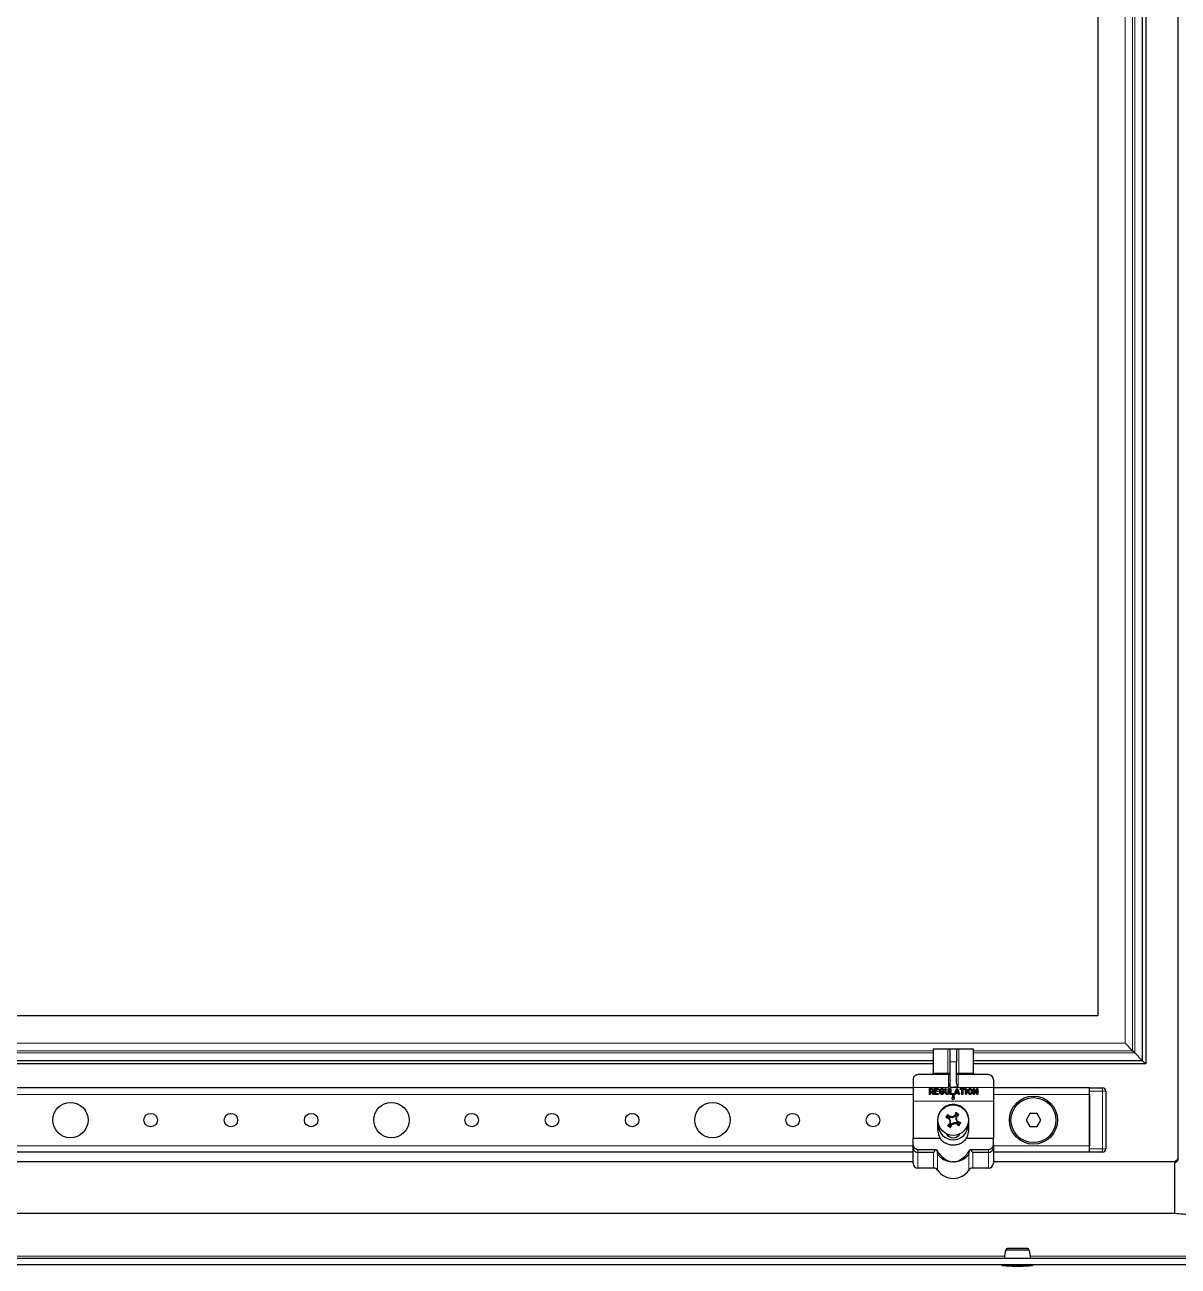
# Model space of a CAD drawing. Header units: millimetres. Extents: x -728 to 1909, y -1079 to 978.
# Drawn here: x 1298.3 to 1657.5, y -810.1 to -423.5 of the extents above; entities that cross this region are included whole.
import ezdxf

# ---------------------------------------------------------------- set-up
doc = ezdxf.new("R2010")
doc.units = ezdxf.units.MM

msp = doc.modelspace()

# ---------------------------------------------------------------- linework, layer by layer
at = {"color": 7, "linetype": 'Continuous', "lineweight": 25}
for p, q in [((1657.47, 712.41), (1657.47, -776.59)), ((1647.47, 682.91), (1647.47, -747.09)), ((1632.47, 667.91), (1632.47, -732.09)), ((1632.47, -732.09), (992.47, -732.09)), ((1643.37, -742.99), (1641.07, -740.68)), ((1581.22, -742.44), (1581.22, -749.94)), ((1581.22, -742.44), (1585.75, -742.44)), ((1585.75, -742.44), (1586.47, -742.44)), ((1586.47, -742.44), (1588.47, -742.44)), ((1586.47, -746.44), (1586.47, -742.44)), ((1588.47, -742.44), (1588.47, -746.44)), ((1588.47, -742.44), (1589.2, -742.44)), ((1589.2, -742.44), (1593.72, -742.44)), ((1593.72, -742.44), (1593.72, -749.94)), ((1644.07, -743.68), (1643.37, -742.99)), ((1646.37, -745.99), (1644.07, -743.68)), ((1647.47, -747.09), (1646.47, -746.09)), ((1581.22, -747.09), (977.47, -747.09)), ((1586.47, -752.38), (1586.47, -746.44)), ((1588.47, -752.38), (1588.47, -746.44)), ((1647.47, -747.09), (1593.72, -747.09)), ((1574.97, -751.94), (1574.97, -754.44)), ((1585.97, -750.44), (1576.47, -750.44)), ((1598.47, -750.44), (1588.97, -750.44)), ((1599.97, -751.94), (1599.97, -754.44)), ((1574.97, -754.59), (994.97, -754.59)), ((1574.97, -754.44), (1574.97, -758.69)), ((1580.07, -756.46), (1580.07, -754.79)), ((1580.07, -754.79), (1580.82, -754.79)), ((1580.83, -755.06), (1580.33, -755.06)), ((1580.33, -755.06), (1580.33, -755.56)), ((1580.33, -755.56), (1580.92, -755.56)), ((1580.62, -755.82), (1580.33, -755.82)), ((1580.33, -755.82), (1580.33, -756.46)), ((1581.11, -756.53), (1580.62, -755.82)), ((1580.93, -755.82), (1581.33, -756.39)), ((1581.67, -756.57), (1581.67, -754.79)), ((1581.67, -754.79), (1582.74, -754.79)), ((1582.74, -756.57), (1581.67, -756.57)), ((1582.73, -755.06), (1581.94, -755.06)), ((1581.94, -755.06), (1581.94, -755.46)), ((1581.94, -755.46), (1582.68, -755.46)), ((1582.68, -755.73), (1581.94, -755.73)), ((1581.94, -755.73), (1581.94, -756.3)), ((1581.94, -756.3), (1582.73, -756.3)), ((1584.01, -755.63), (1584.5, -755.63)), ((1584.21, -755.9), (1584.01, -755.9)), ((1584.5, -755.63), (1584.5, -755.93)), ((1584.93, -755.98), (1584.93, -754.9)), ((1585.2, -754.9), (1585.2, -755.98)), ((1585.94, -755.97), (1585.94, -754.9)), ((1586.2, -754.9), (1586.2, -755.97)), ((1586.49, -756.59), (1586.49, -754.93)), ((1587.55, -756.59), (1586.49, -756.59)), ((1586.75, -754.93), (1586.75, -756.33)), ((1586.75, -756.33), (1587.55, -756.33)), ((1586.97, -757.79), (1587.47, -758.29)), ((1587.22, -757.79), (1586.97, -757.79)), ((1587.72, -756.79), (1587.22, -756.79)), ((1587.22, -756.79), (1587.22, -757.79)), ((1587.47, -758.29), (1587.97, -757.79)), ((1587.72, -757.79), (1587.72, -756.79)), ((1587.97, -757.79), (1587.72, -757.79)), ((1587.91, -756.42), (1588.49, -754.88)), ((1588.25, -756.26), (1588.16, -756.5)), ((1589.06, -756.26), (1588.25, -756.26)), ((1588.65, -755.12), (1588.34, -755.99)), ((1588.34, -755.99), (1588.97, -755.99)), ((1588.97, -755.99), (1588.65, -755.12)), ((1588.81, -754.9), (1589.4, -756.42)), ((1589.16, -756.5), (1589.06, -756.26)), ((1589.74, -754.79), (1590.86, -754.79)), ((1590.16, -755.06), (1589.74, -755.06)), ((1590.16, -756.52), (1590.16, -755.06)), ((1590.86, -755.06), (1590.47, -755.06)), ((1590.47, -755.06), (1590.47, -756.52)), ((1591.33, -756.46), (1591.33, -754.92)), ((1591.6, -754.92), (1591.6, -756.46)), ((1593.75, -756.46), (1593.75, -754.9)), ((1594.85, -756.48), (1594.02, -755.22)), ((1594.02, -755.22), (1594.02, -756.45)), ((1594.03, -754.85), (1594.83, -756.09)), ((1594.83, -756.09), (1594.83, -754.91)), ((1595.1, -754.9), (1595.1, -756.46)), ((1599.97, -754.44), (1599.97, -758.69)), ((1629.97, -754.59), (1599.97, -754.59)), ((1629.97, -754.59), (1633.97, -754.59)), ((1629.97, -755.59), (1629.97, -754.59)), ((1629.97, -773.59), (1629.97, -755.59)), ((1629.97, -756.59), (1629.97, -772.59)), ((1634.97, -755.59), (1634.97, -773.59)), ((1574.97, -758.69), (1574.97, -770.19)), ((1599.97, -758.69), (1599.97, -770.19)), ((1582.62, -764.59), (1582.62, -767.59)), ((1585.46, -763.64), (1585.15, -763.75)), ((1585.46, -763.64), (1585.79, -763.13)), ((1586.21, -763.9), (1585.46, -763.64)), ((1585.79, -763.13), (1585.76, -762.81)), ((1585.79, -763.13), (1586.33, -763.72)), ((1586.21, -763.9), (1586.05, -764.08)), ((1586.65, -764.77), (1586.21, -763.9)), ((1586.33, -763.72), (1586.44, -763.5)), ((1586.33, -763.72), (1587.3, -763.77)), ((1586.65, -764.77), (1586.41, -764.82)), ((1586.6, -765.73), (1586.65, -764.77)), ((1587.65, -765.41), (1586.78, -765.85)), ((1587.3, -763.77), (1587.25, -763.53)), ((1587.3, -763.77), (1588.16, -763.33)), ((1587.65, -765.41), (1587.7, -765.65)), ((1588.62, -765.47), (1587.65, -765.41)), ((1588.16, -763.33), (1587.98, -763.17)), ((1588.16, -763.33), (1588.43, -762.58)), ((1588.35, -763.45), (1588.3, -764.42)), ((1588.3, -764.42), (1588.53, -764.37)), ((1588.3, -764.42), (1588.73, -765.28)), ((1588.43, -762.58), (1588.32, -762.27)), ((1588.93, -762.91), (1588.35, -763.45)), ((1588.35, -763.45), (1588.57, -763.55)), ((1588.43, -762.58), (1588.93, -762.91)), ((1588.62, -765.47), (1588.51, -765.69)), ((1589.16, -766.05), (1588.62, -765.47)), ((1588.73, -765.28), (1588.9, -765.1)), ((1588.73, -765.28), (1589.49, -765.54)), ((1588.93, -762.91), (1589.26, -762.88)), ((1589.49, -765.54), (1589.8, -765.44)), ((1592.32, -767.59), (1592.32, -764.59)), ((1611.32, -762.59), (1610.16, -764.59)), ((1610.16, -764.59), (1611.32, -766.59)), ((1613.63, -762.59), (1611.32, -762.59)), ((1614.78, -764.59), (1613.63, -762.59)), ((1613.63, -766.59), (1614.78, -764.59)), ((1582.82, -766.09), (1582.62, -766.09)), ((1586.01, -766.28), (1585.69, -766.3)), ((1586.01, -766.28), (1586.6, -765.73)), ((1586.52, -766.61), (1586.01, -766.28)), ((1586.6, -765.73), (1586.38, -765.63)), ((1586.78, -765.85), (1586.52, -766.61)), ((1586.52, -766.61), (1586.63, -766.92)), ((1586.78, -765.85), (1586.97, -766.01)), ((1589.49, -765.54), (1589.16, -766.05)), ((1589.16, -766.05), (1589.19, -766.38)), ((1592.32, -766.09), (1592.12, -766.09)), ((1611.32, -766.59), (1613.63, -766.59)), ((1574.97, -772.34), (1574.97, -770.19)), ((1574.97, -770.19), (1583.38, -770.19)), ((1574.97, -773.25), (1574.97, -772.34)), ((1574.97, -778.04), (1574.97, -773.25)), ((1591.57, -770.19), (1599.97, -770.19)), ((1599.97, -772.34), (1599.97, -770.19)), ((1599.97, -772.34), (1599.97, -773.25)), ((1599.97, -773.25), (1599.97, -778.04)), ((1574.97, -774.59), (994.97, -774.59)), ((1576.47, -773.73), (1581.99, -773.73)), ((1576.47, -774.62), (1581.38, -774.62)), ((1592.96, -773.73), (1598.47, -773.73)), ((1593.56, -774.62), (1598.47, -774.62)), ((1629.97, -774.59), (1599.97, -774.59)), ((1629.97, -774.59), (1629.97, -773.59)), ((1633.97, -774.59), (1629.97, -774.59)), ((1574.97, -777.59), (968.47, -777.59)), ((1581.38, -779.54), (1576.47, -779.54)), ((1598.47, -779.54), (1593.56, -779.54)), ((1656.47, -777.59), (1599.97, -777.59)), ((1656.47, -793.59), (1656.47, -777.92)), ((968.47, -793.59), (1656.47, -793.59)), ((917.77, -807.59), (1707.17, -807.59)), ((1603.88, -804.98), (1607.47, -804.98)), ((1610.58, -804.59), (1604.37, -804.59)), ((1607.47, -804.98), (1611.06, -804.98)), ((917.77, -809.59), (1707.17, -809.59))]:
    msp.add_line(p, q, dxfattribs=at)
at = {"color": 8, "linetype": 'Continuous', "lineweight": 18}
for p, q in [((1646.37, 681.81), (1646.37, -745.99)), ((1646.47, 681.91), (1646.47, -746.09)), ((1643.37, 678.81), (1643.37, -742.99)), ((1644.07, 679.5), (1644.07, -743.68)), ((1641.07, 676.5), (1641.07, -740.68)), ((1641.07, -740.68), (983.88, -740.68)), ((1581.22, -746.09), (978.47, -746.09)), ((1581.22, -745.99), (978.57, -745.99)), ((1581.22, -743.68), (980.88, -743.68)), ((1581.22, -742.99), (981.57, -742.99)), ((1585.75, -749.94), (1585.75, -742.44)), ((1589.2, -742.44), (1589.2, -749.94)), ((1643.37, -742.99), (1593.72, -742.99)), ((1644.07, -743.68), (1593.72, -743.68)), ((1646.37, -745.99), (1593.72, -745.99)), ((1646.47, -746.09), (1593.72, -746.09)), ((1581.22, -749.94), (1585.75, -749.94)), ((1585.75, -749.94), (1586.47, -749.94)), ((1588.47, -746.44), (1586.47, -746.44)), ((1588.47, -749.94), (1589.2, -749.94)), ((1589.2, -749.94), (1593.72, -749.94)), ((1585.97, -754.44), (1585.97, -750.44)), ((1586.47, -754.44), (1586.47, -752.38)), ((1588.97, -750.44), (1588.97, -754.37)), ((1574.97, -756.59), (994.97, -756.59)), ((1585.97, -754.44), (1574.97, -754.44)), ((1599.97, -754.44), (1586.47, -754.44)), ((1629.97, -756.59), (1599.97, -756.59)), ((1633.97, -755.59), (1629.97, -755.59)), ((1633.97, -754.59), (1633.97, -755.59)), ((1633.97, -773.59), (1633.97, -755.59)), ((1633.97, -755.59), (1634.97, -755.59)), ((1599.97, -758.69), (1574.97, -758.69)), ((1574.97, -772.59), (994.97, -772.59)), ((1629.97, -772.59), (1599.97, -772.59)), ((1576.47, -773.73), (1576.47, -774.62)), ((1576.47, -774.62), (1576.47, -779.54)), ((1581.38, -779.54), (1581.38, -774.62)), ((1582.62, -775.22), (1582.62, -780.19)), ((1592.33, -780.19), (1592.33, -775.22)), ((1593.56, -774.62), (1593.56, -779.54)), ((1598.47, -774.62), (1598.47, -773.73)), ((1598.47, -779.54), (1598.47, -774.62)), ((1629.97, -773.59), (1633.97, -773.59)), ((1633.97, -773.59), (1633.97, -774.59)), ((1633.97, -773.59), (1634.97, -773.59)), ((1603.43, -806.99), (1021.52, -806.99)), ((1706.87, -806.99), (1611.52, -806.99)), ((1602.61, -809.72), (1607.47, -809.72)), ((1602.73, -809.84), (1607.47, -809.84)), ((1607.47, -809.72), (1612.34, -809.72)), ((1607.47, -809.84), (1612.22, -809.84))]:
    msp.add_line(p, q, dxfattribs=at)
at = {"color": 8, "linetype": 'Continuous', "lineweight": 18, "flags": 128}
for points in [[(1585.75, -749.94), (1585.75, -750.04), (1585.74, -750.13), (1585.73, -750.22), (1585.71, -750.3), (1585.69, -750.36), (1585.66, -750.4), (1585.64, -750.43), (1585.61, -750.44)], [(1589.34, -750.44), (1589.31, -750.43), (1589.28, -750.4), (1589.26, -750.36), (1589.24, -750.3), (1589.22, -750.22), (1589.21, -750.13), (1589.2, -750.04), (1589.2, -749.94)]]:
    msp.add_lwpolyline(points, dxfattribs=at)
at = {"color": 7, "linetype": 'Continuous', "lineweight": 25}
for centre, radius in [((1612.47, -764.59), 7.5), ((1612.47, -764.59), 7), ((1312.47, -764.59), 5.5), ((1412.47, -764.59), 5.5), ((1512.47, -764.59), 5.5), ((1587.47, -764.59), 4.75), ((1337.47, -764.59), 2.1), ((1362.47, -764.59), 2.1), ((1387.47, -764.59), 2.1), ((1437.47, -764.59), 2.1), ((1462.47, -764.59), 2.1), ((1487.47, -764.59), 2.1), ((1537.47, -764.59), 2.1), ((1562.47, -764.59), 2.1)]:
    msp.add_circle(centre, radius, dxfattribs=at)
for centre, radius, start, end in [((1580.72, -749.94), 0.5, 270, 0), ((1585.97, -749.94), 0.5, 270, 0), ((1588.97, -749.94), 0.5, 180, 270), ((1594.22, -749.94), 0.5, 180, 270), ((1633.97, -755.59), 1, 0, 90), ((1648.19, -804.14), 74.88, 146.4919, 147.3486), ((1609.89, -699.28), 69.05, 249.0058, 249.8057), ((1536.8, -811.49), 69.05, 44.0348, 44.8347), ((1653.96, -730.83), 75.61, 206.0937, 206.7115), ((1661.93, -768.6), 75.61, 177.129, 177.7468), ((1583.46, -839.05), 75.61, 87.129, 87.7468), ((1621.24, -831.07), 75.61, 116.0937, 116.7115), ((1652.78, -787), 69.05, 159.0058, 159.8057), ((1547.92, -825.31), 74.88, 56.4919, 57.3486), ((1513.02, -760.58), 75.61, 357.129, 357.7468), ((1520.99, -798.35), 75.61, 26.0937, 26.7115), ((1540.58, -713.92), 69.05, 314.0348, 314.8347), ((1565.06, -829.9), 69.05, 69.0058, 69.8057), ((1526.75, -725.04), 74.88, 326.4919, 327.3486), ((1587.47, -766.09), 4.65, 180, 0), ((1587.47, -767.59), 2.5, 209.1764, 330.8236), ((1634.37, -815.27), 69.05, 134.0348, 134.8347), ((1627.03, -703.87), 74.88, 236.4919, 237.3486), ((1522.17, -742.18), 69.05, 339.0058, 339.8057), ((1553.71, -698.11), 75.61, 296.0937, 296.7115), ((1591.48, -690.14), 75.61, 267.129, 267.7468), ((1638.15, -717.69), 69.05, 224.0348, 224.8347), ((1633.97, -773.59), 1, 270, 0), ((1576.47, -778.04), 1.5, 180, 270), ((1581.38, -781.04), 1.5, 34.5604, 90), ((1587.47, -776.85), 5.9, 214.5604, 325.4396), ((1593.56, -781.04), 1.5, 90, 145.4396), ((1598.47, -778.04), 1.5, 270, 0), ((1609.6, -807.33), 6.18, 157.6346, 182.4658), ((1604.37, -805.09), 0.5, 90, 166.6165), ((1610.58, -805.09), 0.5, 13.3835, 90), ((1605.35, -807.33), 6.18, 357.5342, 22.3654), ((1628.38, -809.65), 25.77, 179.861, 180.139), ((1602.74, -809.72), 0.126, 180, 263.9744), ((1607.48, -764.84), 45.25, 263.9744, 269.9984), ((1607.47, -764.84), 45.25, 270.0016, 276.0256), ((1612.21, -809.72), 0.126, 276.0256, 0), ((1586.57, -809.65), 25.77, 359.861, 0.139)]:
    msp.add_arc(centre, radius, start, end, dxfattribs=at)
msp.add_ellipse((17015.65, -754.44), major_axis=(15429.18, 0), ratio=0.000259, start_param=3.123591, end_param=3.141593, dxfattribs=at)
for points, knots in [([(1576.47, -750.44), (1576.47, -750.44), (1576.4, -750.44), (1576.05, -750.47), (1575.52, -750.7), (1575.06, -751.28), (1575, -751.75), (1574.97, -751.94)], [0, 0, 0, 0, 0.003231, 0.101221, 0.514725, 0.80586, 1, 1, 1, 1]), ([(1586.47, -752.38), (1586.44, -752.72), (1586.36, -753.42), (1586.1, -754.09), (1585.98, -754.44), (1585.97, -754.44)], [0, 0, 0, 0, 0.475461, 0.994056, 1, 1, 1, 1]), ([(1588.97, -754.37), (1588.97, -754.37), (1588.97, -754.37), (1588.96, -754.37), (1588.95, -754.35), (1588.92, -754.27), (1588.8, -753.93), (1588.57, -753.3), (1588.51, -752.7), (1588.47, -752.38)], [0, 0, 0, 0, 0.00167, 0.003889, 0.009531, 0.034361, 0.132751, 0.526214, 1, 1, 1, 1]), ([(1599.97, -751.94), (1599.95, -751.75), (1599.89, -751.28), (1599.42, -750.7), (1598.9, -750.47), (1598.55, -750.44), (1598.48, -750.44), (1598.47, -750.44)], [0, 0, 0, 0, 0.19414, 0.485275, 0.898779, 0.996769, 1, 1, 1, 1]), ([(1580.19, -756.59), (1580.17, -756.59), (1580.13, -756.59), (1580.08, -756.55), (1580.07, -756.5), (1580.07, -756.47), (1580.07, -756.46)], [0, 0, 0, 0, 0.280437, 0.558281, 0.778899, 1, 1, 1, 1]), ([(1580.33, -756.46), (1580.33, -756.48), (1580.33, -756.52), (1580.29, -756.57), (1580.24, -756.59), (1580.2, -756.59), (1580.19, -756.59)], [0, 0, 0, 0, 0.280498, 0.558325, 0.778868, 1, 1, 1, 1]), ([(1580.82, -754.79), (1580.9, -754.8), (1581.04, -754.81), (1581.15, -754.89), (1581.2, -754.93)], [0, 0, 0, 0, 0.559747, 1, 1, 1, 1]), ([(1581.02, -755.12), (1580.98, -755.1), (1580.93, -755.06), (1580.86, -755.06), (1580.83, -755.06)], [0, 0, 0, 0, 0.559136, 1, 1, 1, 1]), ([(1580.92, -755.56), (1580.94, -755.56), (1580.98, -755.55), (1581.01, -755.52), (1581.02, -755.51)], [0, 0, 0, 0, 0.5581742, 1, 1, 1, 1]), ([(1581.16, -755.73), (1581.12, -755.76), (1581.05, -755.81), (1580.96, -755.82), (1580.93, -755.82)], [0, 0, 0, 0, 0.56031, 1, 1, 1, 1]), ([(1581.1, -755.32), (1581.09, -755.28), (1581.09, -755.2), (1581.04, -755.15), (1581.02, -755.12)], [0, 0, 0, 0, 0.559692, 1, 1, 1, 1]), ([(1581.02, -755.51), (1581.04, -755.5), (1581.06, -755.47), (1581.09, -755.4), (1581.1, -755.35), (1581.1, -755.32)], [0, 0, 0, 0, 0.279917, 0.56006, 1, 1, 1, 1]), ([(1581.21, -756.59), (1581.2, -756.59), (1581.18, -756.59), (1581.14, -756.57), (1581.12, -756.55), (1581.11, -756.53)], [0, 0, 0, 0, 0.28022, 0.561305, 1, 1, 1, 1]), ([(1581.36, -755.32), (1581.35, -755.41), (1581.34, -755.57), (1581.22, -755.68), (1581.16, -755.73)], [0, 0, 0, 0, 0.5594568, 1, 1, 1, 1]), ([(1581.2, -754.93), (1581.25, -754.99), (1581.35, -755.11), (1581.36, -755.25), (1581.36, -755.32)], [0, 0, 0, 0, 0.5589475, 1, 1, 1, 1]), ([(1581.36, -756.46), (1581.36, -756.48), (1581.35, -756.52), (1581.31, -756.56), (1581.26, -756.59), (1581.23, -756.59), (1581.21, -756.59)], [0, 0, 0, 0, 0.278138, 0.5585442, 0.7791606, 1, 1, 1, 1]), ([(1581.33, -756.39), (1581.34, -756.41), (1581.36, -756.43), (1581.36, -756.45), (1581.36, -756.46)], [0, 0, 0, 0, 0.5610793, 1, 1, 1, 1]), ([(1582.68, -755.46), (1582.71, -755.47), (1582.75, -755.47), (1582.81, -755.5), (1582.83, -755.55), (1582.84, -755.58), (1582.84, -755.6)], [0, 0, 0, 0, 0.280945, 0.559897, 0.779525, 1, 1, 1, 1]), ([(1582.84, -755.6), (1582.84, -755.62), (1582.83, -755.66), (1582.78, -755.72), (1582.72, -755.73), (1582.68, -755.73)], [0, 0, 0, 0, 0.281099, 0.559768, 1, 1, 1, 1]), ([(1582.89, -754.93), (1582.89, -754.95), (1582.88, -754.99), (1582.83, -755.05), (1582.77, -755.06), (1582.73, -755.06)], [0, 0, 0, 0, 0.2810527, 0.5596626, 1, 1, 1, 1]), ([(1582.73, -756.3), (1582.76, -756.3), (1582.8, -756.31), (1582.86, -756.33), (1582.89, -756.38), (1582.89, -756.42), (1582.89, -756.44)], [0, 0, 0, 0, 0.280912, 0.559714, 0.779499, 1, 1, 1, 1]), ([(1582.74, -754.79), (1582.76, -754.79), (1582.8, -754.8), (1582.86, -754.82), (1582.89, -754.87), (1582.89, -754.91), (1582.89, -754.93)], [0, 0, 0, 0, 0.280872, 0.559701, 0.779382, 1, 1, 1, 1]), ([(1582.89, -756.44), (1582.89, -756.46), (1582.88, -756.5), (1582.83, -756.56), (1582.77, -756.57), (1582.74, -756.57)], [0, 0, 0, 0, 0.2812138, 0.5599009, 1, 1, 1, 1]), ([(1583.23, -755.69), (1583.24, -755.56), (1583.25, -755.32), (1583.37, -755.11), (1583.43, -755.02)], [0, 0, 0, 0, 0.56034, 1, 1, 1, 1]), ([(1583.42, -756.3), (1583.36, -756.19), (1583.25, -756.01), (1583.24, -755.79), (1583.23, -755.69)], [0, 0, 0, 0, 0.559347, 1, 1, 1, 1]), ([(1583.95, -756.59), (1583.89, -756.59), (1583.77, -756.58), (1583.58, -756.49), (1583.48, -756.37), (1583.42, -756.3)], [0, 0, 0, 0, 0.280314, 0.560507, 1, 1, 1, 1]), ([(1583.43, -755.02), (1583.5, -754.94), (1583.64, -754.8), (1583.83, -754.78), (1583.92, -754.77)], [0, 0, 0, 0, 0.559217, 1, 1, 1, 1]), ([(1583.91, -755.03), (1583.87, -755.04), (1583.8, -755.04), (1583.67, -755.12), (1583.52, -755.33), (1583.5, -755.55), (1583.49, -755.69)], [0, 0, 0, 0, 0.1253317, 0.2506948, 0.5007376, 1, 1, 1, 1]), ([(1583.49, -755.69), (1583.5, -755.78), (1583.51, -755.93), (1583.58, -756.06), (1583.61, -756.12)], [0, 0, 0, 0, 0.55998, 1, 1, 1, 1]), ([(1583.61, -756.12), (1583.66, -756.19), (1583.74, -756.3), (1583.88, -756.32), (1583.94, -756.33)], [0, 0, 0, 0, 0.560858, 1, 1, 1, 1]), ([(1583.88, -755.76), (1583.88, -755.74), (1583.88, -755.7), (1583.91, -755.66), (1583.96, -755.63), (1583.99, -755.63), (1584.01, -755.63)], [0, 0, 0, 0, 0.280637, 0.55889, 0.779144, 1, 1, 1, 1]), ([(1584.01, -755.9), (1583.99, -755.9), (1583.95, -755.89), (1583.9, -755.86), (1583.88, -755.81), (1583.88, -755.78), (1583.88, -755.76)], [0, 0, 0, 0, 0.280664, 0.558735, 0.779002, 1, 1, 1, 1]), ([(1584.1, -755.08), (1584.07, -755.06), (1584.01, -755.04), (1583.94, -755.03), (1583.91, -755.03)], [0, 0, 0, 0, 0.5586335, 1, 1, 1, 1]), ([(1583.92, -754.77), (1583.99, -754.77), (1584.11, -754.78), (1584.22, -754.83), (1584.27, -754.86)], [0, 0, 0, 0, 0.560514, 1, 1, 1, 1]), ([(1583.94, -756.33), (1583.97, -756.33), (1584.03, -756.32), (1584.12, -756.27), (1584.16, -756.2), (1584.18, -756.16)], [0, 0, 0, 0, 0.281265, 0.561609, 1, 1, 1, 1]), ([(1584.29, -756.47), (1584.24, -756.51), (1584.13, -756.58), (1584, -756.59), (1583.95, -756.59)], [0, 0, 0, 0, 0.558998, 1, 1, 1, 1]), ([(1584.2, -755.2), (1584.19, -755.17), (1584.16, -755.13), (1584.12, -755.1), (1584.1, -755.08)], [0, 0, 0, 0, 0.560467, 1, 1, 1, 1]), ([(1584.18, -756.16), (1584.19, -756.11), (1584.21, -756.02), (1584.21, -755.94), (1584.21, -755.9)], [0, 0, 0, 0, 0.559597, 1, 1, 1, 1]), ([(1584.31, -755.26), (1584.29, -755.25), (1584.24, -755.25), (1584.21, -755.21), (1584.2, -755.2)], [0, 0, 0, 0, 0.558039, 1, 1, 1, 1]), ([(1584.27, -754.86), (1584.3, -754.89), (1584.37, -754.95), (1584.41, -755.02), (1584.44, -755.05)], [0, 0, 0, 0, 0.559542, 1, 1, 1, 1]), ([(1584.5, -755.93), (1584.49, -756.04), (1584.48, -756.25), (1584.35, -756.4), (1584.29, -756.47)], [0, 0, 0, 0, 0.560493, 1, 1, 1, 1]), ([(1584.47, -755.13), (1584.46, -755.15), (1584.45, -755.19), (1584.41, -755.23), (1584.36, -755.25), (1584.33, -755.26), (1584.31, -755.26)], [0, 0, 0, 0, 0.277709, 0.558209, 0.77892, 1, 1, 1, 1]), ([(1584.44, -755.05), (1584.44, -755.06), (1584.46, -755.09), (1584.46, -755.12), (1584.47, -755.13)], [0, 0, 0, 0, 0.560691, 1, 1, 1, 1]), ([(1584.93, -754.9), (1584.93, -754.88), (1584.94, -754.85), (1584.96, -754.8), (1585.01, -754.77), (1585.04, -754.77), (1585.05, -754.77)], [0, 0, 0, 0, 0.2808487, 0.55949, 0.7791576, 1, 1, 1, 1]), ([(1585.15, -756.46), (1585.08, -756.38), (1584.95, -756.25), (1584.94, -756.06), (1584.93, -755.98)], [0, 0, 0, 0, 0.558332, 1, 1, 1, 1]), ([(1585.05, -754.77), (1585.07, -754.77), (1585.12, -754.77), (1585.17, -754.8), (1585.19, -754.85), (1585.2, -754.89), (1585.2, -754.9)], [0, 0, 0, 0, 0.28091, 0.559174, 0.779166, 1, 1, 1, 1]), ([(1585.59, -756.59), (1585.5, -756.59), (1585.34, -756.58), (1585.21, -756.5), (1585.15, -756.46)], [0, 0, 0, 0, 0.55925, 1, 1, 1, 1]), ([(1585.2, -755.98), (1585.2, -756.04), (1585.21, -756.14), (1585.28, -756.22), (1585.32, -756.25)], [0, 0, 0, 0, 0.560313, 1, 1, 1, 1]), ([(1585.32, -756.25), (1585.36, -756.28), (1585.44, -756.33), (1585.53, -756.33), (1585.57, -756.33)], [0, 0, 0, 0, 0.559441, 1, 1, 1, 1]), ([(1585.57, -756.33), (1585.62, -756.32), (1585.73, -756.31), (1585.87, -756.22), (1585.93, -756.09), (1585.94, -756.01), (1585.94, -755.97)], [0, 0, 0, 0, 0.280935, 0.559487, 0.779245, 1, 1, 1, 1]), ([(1586.2, -755.97), (1586.2, -756.06), (1586.19, -756.25), (1586.02, -756.46), (1585.81, -756.56), (1585.66, -756.58), (1585.59, -756.59)], [0, 0, 0, 0, 0.280416, 0.558636, 0.778958, 1, 1, 1, 1]), ([(1585.94, -754.9), (1585.94, -754.88), (1585.94, -754.85), (1585.97, -754.8), (1586.02, -754.77), (1586.05, -754.77), (1586.06, -754.77)], [0, 0, 0, 0, 0.2809002, 0.5594983, 0.7791483, 1, 1, 1, 1]), ([(1586.06, -754.77), (1586.08, -754.77), (1586.12, -754.77), (1586.18, -754.8), (1586.2, -754.85), (1586.2, -754.89), (1586.2, -754.9)], [0, 0, 0, 0, 0.2808885, 0.5590229, 0.7791551, 1, 1, 1, 1]), ([(1586.49, -754.93), (1586.49, -754.91), (1586.49, -754.87), (1586.52, -754.82), (1586.57, -754.8), (1586.6, -754.79), (1586.61, -754.79)], [0, 0, 0, 0, 0.280912, 0.559405, 0.779108, 1, 1, 1, 1]), ([(1586.61, -754.79), (1586.63, -754.79), (1586.68, -754.8), (1586.73, -754.83), (1586.75, -754.88), (1586.75, -754.91), (1586.75, -754.93)], [0, 0, 0, 0, 0.2808126, 0.5590988, 0.7791702, 1, 1, 1, 1]), ([(1587.55, -756.33), (1587.57, -756.33), (1587.62, -756.33), (1587.67, -756.36), (1587.7, -756.41), (1587.71, -756.44), (1587.71, -756.46)], [0, 0, 0, 0, 0.2808549, 0.5597179, 0.7795181, 1, 1, 1, 1]), ([(1587.71, -756.46), (1587.7, -756.48), (1587.7, -756.52), (1587.65, -756.59), (1587.59, -756.59), (1587.55, -756.59)], [0, 0, 0, 0, 0.2812663, 0.5600784, 1, 1, 1, 1]), ([(1587.91, -756.47), (1587.91, -756.46), (1587.91, -756.44), (1587.91, -756.42), (1587.91, -756.42)], [0, 0, 0, 0, 0.559504, 1, 1, 1, 1]), ([(1588.03, -756.59), (1588.01, -756.59), (1587.97, -756.58), (1587.93, -756.55), (1587.91, -756.51), (1587.91, -756.48), (1587.91, -756.47)], [0, 0, 0, 0, 0.279579, 0.559194, 0.779582, 1, 1, 1, 1]), ([(1588.16, -756.5), (1588.15, -756.52), (1588.14, -756.55), (1588.1, -756.59), (1588.05, -756.59), (1588.03, -756.59)], [0, 0, 0, 0, 0.28077, 0.560807, 1, 1, 1, 1]), ([(1588.49, -754.88), (1588.5, -754.86), (1588.51, -754.83), (1588.56, -754.78), (1588.61, -754.77), (1588.64, -754.77)], [0, 0, 0, 0, 0.281465, 0.561772, 1, 1, 1, 1]), ([(1588.64, -754.77), (1588.66, -754.77), (1588.7, -754.77), (1588.77, -754.81), (1588.8, -754.87), (1588.81, -754.9)], [0, 0, 0, 0, 0.281226, 0.561522, 1, 1, 1, 1]), ([(1589.27, -756.59), (1589.25, -756.59), (1589.23, -756.59), (1589.18, -756.56), (1589.17, -756.52), (1589.16, -756.5)], [0, 0, 0, 0, 0.2806948, 0.5603349, 1, 1, 1, 1]), ([(1589.42, -756.47), (1589.41, -756.49), (1589.4, -756.53), (1589.36, -756.57), (1589.32, -756.59), (1589.29, -756.59), (1589.27, -756.59)], [0, 0, 0, 0, 0.278517, 0.558613, 0.779333, 1, 1, 1, 1]), ([(1589.4, -756.42), (1589.41, -756.43), (1589.41, -756.44), (1589.41, -756.46), (1589.42, -756.47)], [0, 0, 0, 0, 0.560081, 1, 1, 1, 1]), ([(1589.61, -754.93), (1589.61, -754.91), (1589.61, -754.86), (1589.65, -754.82), (1589.7, -754.8), (1589.73, -754.79), (1589.74, -754.79)], [0, 0, 0, 0, 0.280713, 0.558701, 0.779045, 1, 1, 1, 1]), ([(1589.74, -755.06), (1589.72, -755.06), (1589.68, -755.05), (1589.63, -755.02), (1589.61, -754.97), (1589.61, -754.94), (1589.61, -754.93)], [0, 0, 0, 0, 0.2807603, 0.5588212, 0.7789154, 1, 1, 1, 1]), ([(1590.3, -756.66), (1590.28, -756.66), (1590.24, -756.66), (1590.18, -756.63), (1590.16, -756.58), (1590.16, -756.54), (1590.16, -756.52)], [0, 0, 0, 0, 0.2808221, 0.5590594, 0.7790938, 1, 1, 1, 1]), ([(1590.47, -756.52), (1590.47, -756.55), (1590.46, -756.6), (1590.4, -756.66), (1590.34, -756.66), (1590.3, -756.66)], [0, 0, 0, 0, 0.280801, 0.559621, 1, 1, 1, 1]), ([(1590.86, -754.79), (1590.88, -754.79), (1590.93, -754.8), (1590.99, -754.82), (1591.02, -754.87), (1591.02, -754.91), (1591.02, -754.93)], [0, 0, 0, 0, 0.280951, 0.559967, 0.779431, 1, 1, 1, 1]), ([(1591.02, -754.93), (1591.02, -754.95), (1591.02, -754.99), (1590.96, -755.05), (1590.9, -755.06), (1590.86, -755.06)], [0, 0, 0, 0, 0.281019, 0.559679, 1, 1, 1, 1]), ([(1591.33, -754.92), (1591.33, -754.91), (1591.34, -754.87), (1591.36, -754.82), (1591.41, -754.8), (1591.44, -754.79), (1591.45, -754.79)], [0, 0, 0, 0, 0.280828, 0.559417, 0.779393, 1, 1, 1, 1]), ([(1591.45, -756.59), (1591.43, -756.59), (1591.39, -756.59), (1591.35, -756.55), (1591.34, -756.5), (1591.33, -756.47), (1591.33, -756.46)], [0, 0, 0, 0, 0.2804367, 0.5582807, 0.7788987, 1, 1, 1, 1]), ([(1591.45, -754.79), (1591.47, -754.79), (1591.52, -754.8), (1591.57, -754.83), (1591.59, -754.88), (1591.6, -754.91), (1591.6, -754.92)], [0, 0, 0, 0, 0.2807653, 0.5591779, 0.7791749, 1, 1, 1, 1]), ([(1591.6, -756.46), (1591.6, -756.48), (1591.59, -756.52), (1591.55, -756.57), (1591.5, -756.59), (1591.47, -756.59), (1591.45, -756.59)], [0, 0, 0, 0, 0.280518, 0.5583, 0.778735, 1, 1, 1, 1]), ([(1592.05, -755.69), (1592.06, -755.57), (1592.07, -755.34), (1592.18, -755.15), (1592.22, -755.06)], [0, 0, 0, 0, 0.559914, 1, 1, 1, 1]), ([(1592.23, -756.31), (1592.17, -756.2), (1592.07, -756.01), (1592.06, -755.79), (1592.05, -755.69)], [0, 0, 0, 0, 0.559149, 1, 1, 1, 1]), ([(1592.22, -755.06), (1592.29, -754.97), (1592.41, -754.81), (1592.61, -754.78), (1592.7, -754.77)], [0, 0, 0, 0, 0.560137, 1, 1, 1, 1]), ([(1592.73, -756.59), (1592.67, -756.59), (1592.56, -756.58), (1592.38, -756.49), (1592.29, -756.38), (1592.23, -756.31)], [0, 0, 0, 0, 0.280367, 0.560574, 1, 1, 1, 1]), ([(1592.41, -755.24), (1592.38, -755.32), (1592.32, -755.46), (1592.32, -755.62), (1592.32, -755.69)], [0, 0, 0, 0, 0.5590754, 1, 1, 1, 1]), ([(1592.32, -755.69), (1592.32, -755.78), (1592.33, -755.93), (1592.39, -756.07), (1592.42, -756.13)], [0, 0, 0, 0, 0.560273, 1, 1, 1, 1]), ([(1592.7, -755.03), (1592.67, -755.04), (1592.6, -755.04), (1592.49, -755.12), (1592.44, -755.19), (1592.41, -755.24)], [0, 0, 0, 0, 0.279832, 0.559843, 1, 1, 1, 1]), ([(1592.42, -756.13), (1592.47, -756.19), (1592.54, -756.3), (1592.67, -756.32), (1592.73, -756.33)], [0, 0, 0, 0, 0.560567, 1, 1, 1, 1]), ([(1592.7, -754.77), (1592.76, -754.77), (1592.88, -754.78), (1593.08, -754.87), (1593.17, -754.99), (1593.23, -755.06)], [0, 0, 0, 0, 0.280496, 0.560765, 1, 1, 1, 1]), ([(1593.04, -755.24), (1592.99, -755.17), (1592.9, -755.06), (1592.76, -755.04), (1592.7, -755.03)], [0, 0, 0, 0, 0.559596, 1, 1, 1, 1]), ([(1592.73, -756.33), (1592.77, -756.32), (1592.84, -756.32), (1592.96, -756.26), (1593.02, -756.18), (1593.05, -756.13)], [0, 0, 0, 0, 0.280435, 0.560605, 1, 1, 1, 1]), ([(1593.24, -756.31), (1593.17, -756.4), (1593.03, -756.56), (1592.82, -756.58), (1592.73, -756.59)], [0, 0, 0, 0, 0.559137, 1, 1, 1, 1]), ([(1593.15, -755.69), (1593.15, -755.6), (1593.14, -755.44), (1593.07, -755.3), (1593.04, -755.24)], [0, 0, 0, 0, 0.560046, 1, 1, 1, 1]), ([(1593.05, -756.13), (1593.09, -756.05), (1593.15, -755.91), (1593.15, -755.76), (1593.15, -755.69)], [0, 0, 0, 0, 0.559133, 1, 1, 1, 1]), ([(1593.23, -755.06), (1593.29, -755.17), (1593.4, -755.37), (1593.41, -755.59), (1593.42, -755.69)], [0, 0, 0, 0, 0.559312, 1, 1, 1, 1]), ([(1593.42, -755.69), (1593.41, -755.81), (1593.4, -756.03), (1593.29, -756.22), (1593.24, -756.31)], [0, 0, 0, 0, 0.559865, 1, 1, 1, 1]), ([(1593.75, -754.9), (1593.76, -754.88), (1593.76, -754.84), (1593.78, -754.79), (1593.83, -754.77), (1593.86, -754.77), (1593.87, -754.77)], [0, 0, 0, 0, 0.280941, 0.559114, 0.779089, 1, 1, 1, 1]), ([(1593.87, -756.59), (1593.85, -756.59), (1593.82, -756.59), (1593.76, -756.54), (1593.76, -756.49), (1593.75, -756.46)], [0, 0, 0, 0, 0.281503, 0.560294, 1, 1, 1, 1]), ([(1593.87, -754.77), (1593.89, -754.77), (1593.92, -754.77), (1593.98, -754.8), (1594.01, -754.83), (1594.03, -754.85)], [0, 0, 0, 0, 0.2806376, 0.5608768, 1, 1, 1, 1]), ([(1594.02, -756.45), (1594.02, -756.48), (1594.01, -756.52), (1593.98, -756.57), (1593.92, -756.59), (1593.89, -756.59), (1593.87, -756.59)], [0, 0, 0, 0, 0.280569, 0.558477, 0.77887, 1, 1, 1, 1]), ([(1594.83, -754.91), (1594.83, -754.89), (1594.84, -754.85), (1594.86, -754.8), (1594.91, -754.77), (1594.94, -754.77), (1594.95, -754.77)], [0, 0, 0, 0, 0.280888, 0.559482, 0.77927, 1, 1, 1, 1]), ([(1594.98, -756.59), (1594.96, -756.59), (1594.93, -756.58), (1594.88, -756.54), (1594.87, -756.5), (1594.85, -756.48)], [0, 0, 0, 0, 0.278585, 0.558866, 1, 1, 1, 1]), ([(1594.95, -754.77), (1594.97, -754.77), (1595.02, -754.77), (1595.07, -754.8), (1595.09, -754.85), (1595.1, -754.89), (1595.1, -754.9)], [0, 0, 0, 0, 0.280836, 0.55925, 0.779182, 1, 1, 1, 1]), ([(1595.1, -756.46), (1595.1, -756.48), (1595.09, -756.52), (1595.07, -756.57), (1595.02, -756.59), (1594.99, -756.59), (1594.98, -756.59)], [0, 0, 0, 0, 0.280953, 0.559391, 0.779073, 1, 1, 1, 1]), ([(1592.32, -764.59), (1592.28, -764.09), (1592.19, -763.08), (1591.42, -761.62), (1590.23, -760.5), (1588.77, -759.83), (1587.15, -759.66), (1585.55, -760.04), (1584.17, -760.92), (1583.18, -762.17), (1582.69, -763.46), (1582.64, -764.25), (1582.62, -764.59)], [0, 0, 0, 0, 0.108524, 0.217459, 0.318088, 0.417791, 0.519828, 0.622975, 0.725929, 0.827131, 0.926323, 1, 1, 1, 1]), ([(1582.62, -767.59), (1582.71, -768.22), (1582.88, -769.49), (1583.35, -770.13), (1583.37, -770.18), (1583.38, -770.19)], [0, 0, 0, 0, 0.417668, 0.852903, 1, 1, 1, 1]), ([(1591.57, -770.19), (1591.62, -770.12), (1591.73, -769.95), (1592.25, -768.87), (1592.31, -767.89), (1592.32, -767.59)], [0, 0, 0, 0, 0.378823, 0.812228, 1, 1, 1, 1]), ([(1574.97, -772.34), (1574.99, -772.48), (1575.02, -772.76), (1575.26, -773.17), (1575.62, -773.49), (1576.04, -773.7), (1576.34, -773.72), (1576.47, -773.73)], [0, 0, 0, 0, 0.205683, 0.411346, 0.618649, 0.832339, 1, 1, 1, 1]), ([(1574.97, -773.25), (1574.97, -773.26), (1574.97, -773.36), (1575.01, -773.62), (1575.18, -773.99), (1575.52, -774.34), (1575.97, -774.58), (1576.31, -774.61), (1576.47, -774.62)], [0, 0, 0, 0, 0.017854, 0.141405, 0.356083, 0.570731, 0.785365, 1, 1, 1, 1]), ([(1591.57, -770.19), (1591.55, -770.23), (1591.51, -770.29), (1591.14, -770.8), (1590.49, -771.43), (1589.57, -772.02), (1588.41, -772.41), (1587.09, -772.49), (1585.74, -772.19), (1584.62, -771.57), (1583.89, -770.89), (1583.5, -770.38), (1583.39, -770.21), (1583.38, -770.2), (1583.38, -770.19)], [0, 0, 0, 0, 0.088505, 0.177138, 0.262858, 0.344694, 0.430485, 0.525193, 0.625645, 0.723911, 0.812494, 0.894483, 0.978997, 1, 1, 1, 1]), ([(1598.47, -773.73), (1598.64, -773.71), (1598.98, -773.68), (1599.42, -773.43), (1599.76, -773.07), (1599.95, -772.68), (1599.97, -772.44), (1599.97, -772.34)], [0, 0, 0, 0, 0.2129, 0.425707, 0.640613, 0.853382, 1, 1, 1, 1]), ([(1598.47, -774.62), (1598.64, -774.61), (1598.98, -774.58), (1599.43, -774.34), (1599.77, -773.99), (1599.94, -773.62), (1599.97, -773.36), (1599.97, -773.26), (1599.97, -773.25)], [0, 0, 0, 0, 0.214635, 0.429269, 0.643917, 0.858595, 0.982146, 1, 1, 1, 1]), ([(1581.38, -774.62), (1581.39, -774.62), (1581.41, -774.62), (1581.44, -774.61), (1581.5, -774.58), (1581.64, -774.43), (1581.8, -774.14), (1581.92, -773.88), (1581.99, -773.73)], [0, 0, 0, 0, 0.008383, 0.019125, 0.04457, 0.140638, 0.521171, 1, 1, 1, 1]), ([(1582.36, -773.97), (1582.34, -773.95), (1582.23, -773.85), (1582.1, -773.79), (1581.99, -773.73)], [0, 0, 0, 0, 0.161974, 1, 1, 1, 1]), ([(1582.36, -773.97), (1582.38, -774.12), (1582.43, -774.39), (1582.49, -774.74), (1582.53, -774.98), (1582.59, -775.14), (1582.62, -775.22)], [0, 0, 0, 0, 0.383006, 0.690448, 0.847653, 1, 1, 1, 1]), ([(1582.36, -773.97), (1582.66, -774.42), (1583.37, -775.52), (1584.76, -776.7), (1586.12, -777.41), (1586.92, -777.53), (1587.21, -777.58)], [0, 0, 0, 0, 0.255351, 0.615516, 0.86211, 1, 1, 1, 1]), ([(1582.62, -775.22), (1582.81, -775.45), (1583.32, -776.08), (1584.43, -776.87), (1585.83, -777.44), (1586.78, -777.53), (1587.21, -777.58)], [0, 0, 0, 0, 0.169618, 0.470039, 0.762685, 1, 1, 1, 1]), ([(1587.73, -777.58), (1587.95, -777.55), (1588.67, -777.46), (1590.03, -776.81), (1591.5, -775.62), (1592.27, -774.45), (1592.59, -773.97)], [0, 0, 0, 0, 0.101651, 0.345128, 0.729048, 1, 1, 1, 1]), ([(1587.73, -777.58), (1588.16, -777.53), (1589.12, -777.44), (1590.52, -776.87), (1591.63, -776.08), (1592.14, -775.45), (1592.33, -775.22)], [0, 0, 0, 0, 0.237351, 0.529954, 0.830331, 1, 1, 1, 1]), ([(1592.33, -775.22), (1592.33, -775.22), (1592.33, -775.22), (1592.34, -775.2), (1592.36, -775.17), (1592.39, -775.07), (1592.46, -774.75), (1592.52, -774.38), (1592.57, -774.06), (1592.59, -773.97)], [0, 0, 0, 0, 0.003748, 0.008698, 0.018275, 0.054741, 0.199177, 0.774578, 1, 1, 1, 1]), ([(1592.96, -773.73), (1592.85, -773.78), (1592.72, -773.85), (1592.61, -773.95), (1592.59, -773.97)], [0, 0, 0, 0, 0.7894027, 1, 1, 1, 1]), ([(1592.96, -773.73), (1592.98, -773.79), (1593.05, -773.93), (1593.14, -774.13), (1593.24, -774.3), (1593.31, -774.41), (1593.36, -774.49), (1593.41, -774.54), (1593.44, -774.57), (1593.47, -774.59), (1593.5, -774.61), (1593.53, -774.62), (1593.55, -774.62), (1593.56, -774.62), (1593.56, -774.62)], [0, 0, 0, 0, 0.193858, 0.459768, 0.637307, 0.756, 0.835565, 0.889145, 0.925488, 0.950425, 0.97632, 0.986721, 0.99531, 1, 1, 1, 1]), ([(1657.51, -776.59), (1657.5, -776.73), (1657.47, -776.97), (1657.34, -777.17), (1657.21, -777.26), (1657.16, -777.37), (1657.15, -777.44), (1657.13, -777.49), (1657.11, -777.53), (1657.09, -777.56), (1657.06, -777.61), (1657.01, -777.66), (1656.89, -777.73), (1656.7, -777.76), (1656.55, -777.76), (1656.47, -777.75)], [0, 0, 0, 0, 0.233411, 0.418546, 0.549351, 0.595026, 0.631329, 0.647111, 0.661994, 0.676639, 0.691742, 0.725563, 0.766794, 0.872627, 1, 1, 1, 1]), ([(1656.47, -793.59), (1658.2, -793.76), (1661.34, -794.06), (1665.67, -793.55), (1669.1, -792.12), (1671.31, -789.81), (1672.4, -787.04), (1672.72, -783.99), (1672.42, -780.43), (1671.81, -777.94), (1671.47, -776.59)], [0, 0, 0, 0, 0.176713, 0.320911, 0.440308, 0.54837, 0.6374, 0.738878, 0.858543, 1, 1, 1, 1]), ([(1657.47, -776.59), (1657.32, -776.82), (1657.06, -777.22), (1656.65, -777.48), (1656.47, -777.59)], [0, 0, 0, 0, 0.5615605, 1, 1, 1, 1]), ([(1587.73, -777.58), (1587.63, -777.58), (1587.46, -777.59), (1587.29, -777.58), (1587.21, -777.58)], [0, 0, 0, 0, 0.558993, 1, 1, 1, 1])]:
    msp.add_open_spline(points, degree=3, knots=knots, dxfattribs=at)

doc.saveas('drawing.dxf')
